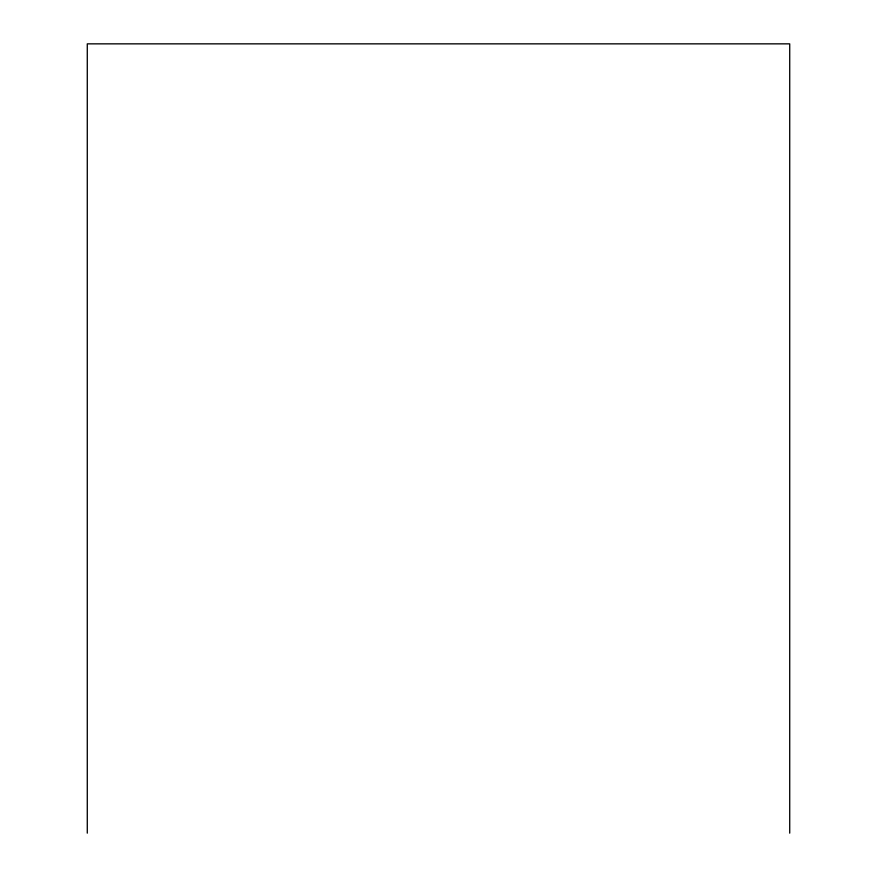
<?xml version="1.0" encoding="UTF-8"?>
<svg xmlns="http://www.w3.org/2000/svg" width="877" height="877" viewBox="0 0 877 877"><rect width="100%" height="100%" fill="white"/><g stroke="black" fill="none" stroke-linecap="round" stroke-linejoin="round"><path stroke-width="1.32" d="M789.717 833.15L789.717 43.85L87.283 43.85L87.283 833.15"/></g></svg>
